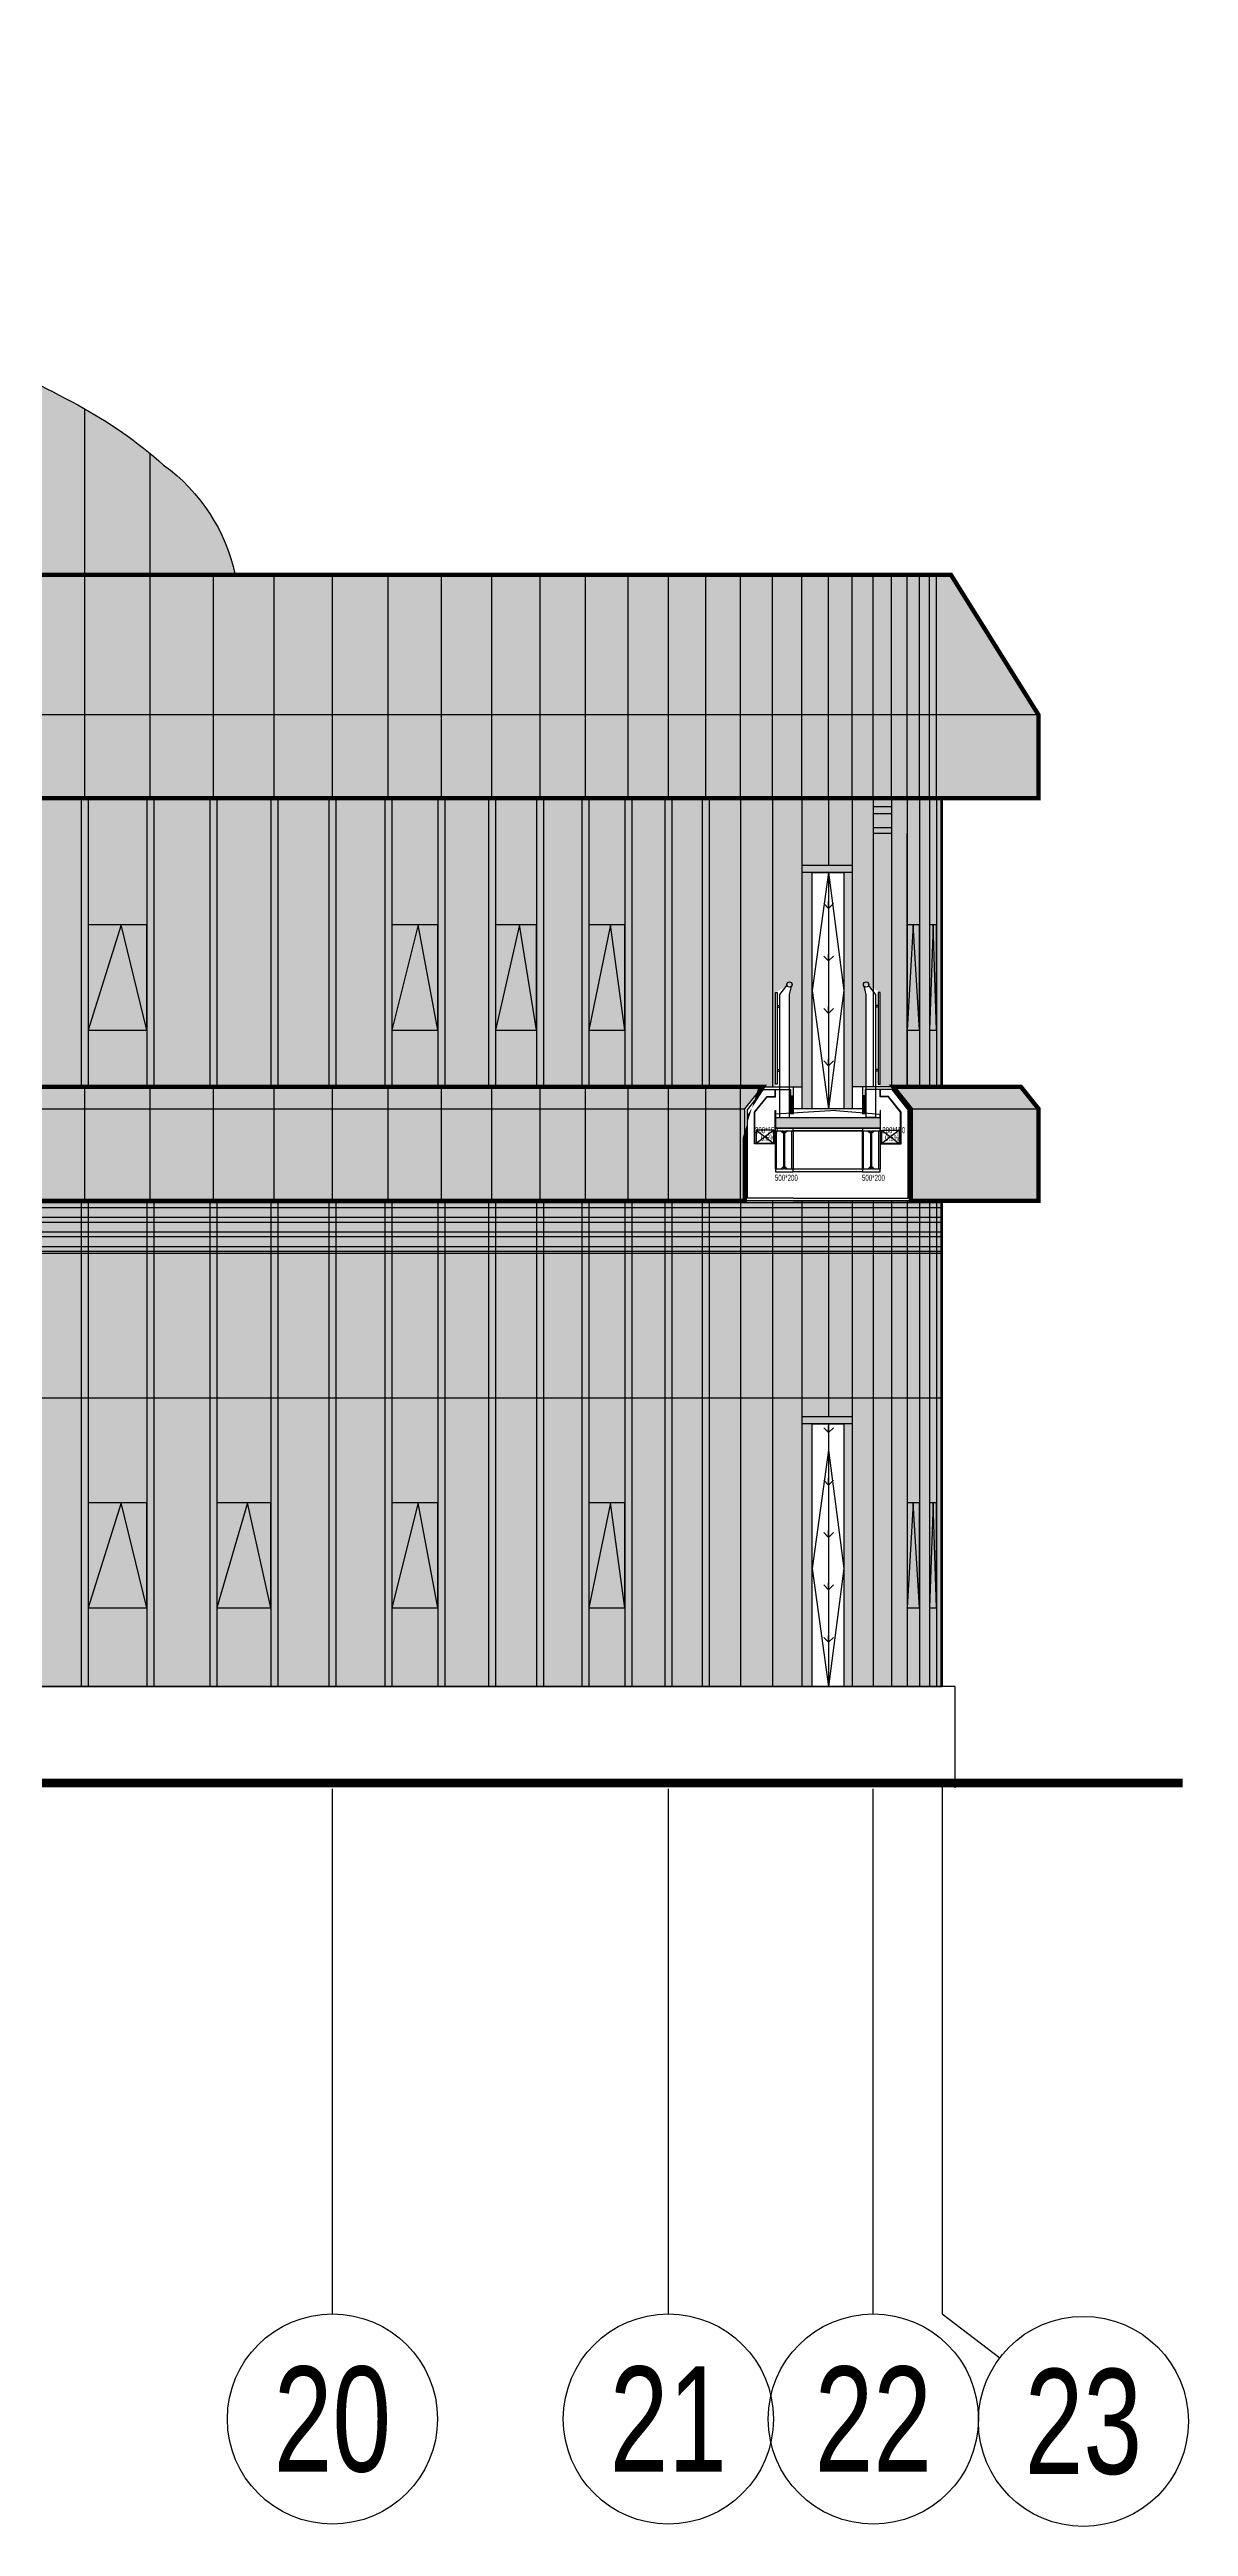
# Model space of a CAD drawing. Extents: x 2698488 to 3036784, y -7225 to 132783.
# Drawn here: x 2836317 to 2849326, y 103948 to 132242 of the extents above; entities that cross this region are included whole.
import ezdxf
from ezdxf.enums import TextEntityAlignment as Align

# ---------------------------------------------------------------- set-up
doc = ezdxf.new("R2010")
doc.units = 0
doc.linetypes.add('DASH', pattern=[0.35, 0.25, -0.1])
doc.layers.get('0').update_dxf_attribs({"color": 8})
for name, color, linetype in [('#填充层', 8, 'Continuous'), ('#幕墙分格线-立面', 8, 'Continuous'), ('#标注', 8, 'Continuous'), ('#结构边线+内凹外凸边线', 8, 'Continuous'), ('#非幕墙范围构件', 8, 'DASH'), ('A-AL', 8, 'Continuous'), ('A-BEAM-SECT-S', 8, 'Continuous'), ('A-DETL-2', 8, 'Continuous'), ('A-DETL-ALUM', 8, 'Continuous'), ('A-GLAZ', 8, 'Continuous'), ('A-STRS-HRAL', 8, 'Continuous'), ('A-WALL-CONC', 8, 'Continuous'), ('PUB_DIM', 8, 'Continuous'), ('PUB_HATCH', 8, 'Continuous'), ('PUB_TITLE', 8, 'Continuous'), ('建-墙', 8, 'Continuous'), ('建-门窗开启方式', 8, 'Continuous')]:
    doc.layers.add(name, color=color, linetype=linetype)
doc.layers.add('定位边线-不打印', color=8, linetype='Continuous', plot=False)
doc.styles.add('JHZX', font='jrs.shx', dxfattribs={"width": 0.6, "bigfont": 'jhz.shx'})
doc.styles.add('XD2008', font='@1romans.shx', dxfattribs={"width": 0.7, "bigfont": '!hztxt.shx'})
pattern_1 = [(45, (180, 90), (0, 2291.025971044414), [900, -540, 900, -540, 360, -784.9223549999999]), (45, (135, 135), (0, 2291.025971044414), [720, -900, 540, -540, 630, -694.922355]), (45, (135, 270), (0, 2291.025971044414), [540, -1080, 360, -540, 810, -694.922355]), (45, (270, 135), (0, 2291.025971044414), [540, -1080, 450, -1954.92225]), (45, (405, 270), (0, 2291.025971044414), [270, -1350, 180, -2224.92225]), (45, (180, 495), (0, 2291.025971044414), [180, -1350, 180, -720, 450, -1144.922355]), (45, (990, 360), (0, 2291.025971044414), [900, -1350, 1080, -712.922355]), (45, (990, 225), (0, 2291.025971044414), [1260, -900, 1350, -532.922355]), (45, (1215, 405), (0, -2545.584412271571), [900, -1260, 720, -1144.922355]), (45, (1080, 675), (0, 2291.025971044414), [450, -1800, 540, -1234.922355]), (45, (1350, 540), (0, 2291.025971044414), [360, -1800, 360, -1504.92225])]
pattern_2 = [(90, (0, 0), (-299.3386424999999, 299.3386425), [79.374198, -519.303045]), (45, (0, 0), (-299.3388465244531, 299.3388465244531), [79.374198, -343.954845]), (135, (0, 0), (-299.3388465244531, -299.3388465244531), [79.374198, -343.954845])]
pattern_3 = [(0, (0, 0), (119.0625, 238.125), [0, -238.125])]

# ---------------------------------------------------------------- blocks, each defined once
blk = doc.blocks.new('e45_C')
at = {"layer": 'PUB_HATCH'}
blk.add_hatch(color=256, dxfattribs=at).paths.add_polyline_path([(-1544.118441416847, 830.0000000002328), (-349.9999998804067, 830), (-349.9999998803833, 950), (-1544.118441416824, 950.0000000002328)])
at = {"layer": 'A-AL'}
for points in [[(-1344.118441416824, 2.328306436538696e-10), (-1894.118441416824, 2.328306436538696e-10), (-1894.118441416824, 1050), (-1694.118441416824, 1300.000000000233), (-1344.118441416824, 1300.000000000233), (-1344.118441416824, 1200.000000000233)], [(-1344.118441416824, 30.00000000023283), (-1864.118441416824, 30.00000000023283), (-1864.118441416824, 1037.832494848175), (-1681.43154321122, 1270.000000000233), (-1374.118441416824, 1270.000000000233), (-1374.118441416824, 1200.000000000233)], [(-1374.118441416824, 1200.000000000233), (-1344.118441416824, 1200.000000000233)], [(-550, 0), (0, 0), (0, 1049.999999999767), (-200, 1300), (-550, 1300), (-550, 1200)], [(-550, 30), (-30, 30), (-30, 1037.832494847942), (-212.6868982056039, 1270), (-520, 1270), (-520, 1200)], [(-520, 1200), (-550, 1200)], [(-1344.118441416824, 30.00000000023283), (-550, 30)], [(-1344.118441416824, 2.328306436538696e-10), (-550, 0)]]:
    blk.add_lwpolyline(points, dxfattribs=at)
at = {"layer": 'A-BEAM-SECT-S'}
for p, q in [((-1544.118441416824, 360.0000000025611), (-1544.118441416824, 800.0000000025611)), ((-1344.118441416824, 800.0000000025611), (-1344.118441416824, 360.0000000025611)), ((-549.9999998803833, 360.000000004191), (-549.9999998803833, 800.000000004191)), ((-349.9999998803833, 800.000000004191), (-349.9999998803833, 360.000000004191))]:
    blk.add_line(p, q, dxfattribs=at)
for points in [[(-1436.118441416824, 800.0000000025611), (-1344.118441416824, 800.0000000025611), (-1344.118441416824, 830.0000000025611), (-1544.118441416824, 830.0000000025611), (-1544.118441416824, 800.0000000025611), (-1452.118441416824, 800.0000000025611), (-1452.118441416824, 360.0000000025611), (-1544.118441416824, 360.0000000025611), (-1544.118441416824, 330.0000000025611), (-1344.118441416824, 330.0000000025611), (-1344.118441416824, 360.0000000025611), (-1436.118441416824, 360.0000000025611)], [(-441.9999998803833, 800.000000004191), (-349.9999998803833, 800.000000004191), (-349.9999998803833, 830.000000004191), (-549.9999998803833, 830.000000004191), (-549.9999998803833, 800.000000004191), (-457.9999998803833, 800.000000004191), (-457.9999998803833, 360.000000004191), (-549.9999998803833, 360.000000004191), (-549.9999998803833, 330.000000004191), (-349.9999998803833, 330.000000004191), (-349.9999998803833, 360.000000004191), (-441.9999998803833, 360.000000004191)]]:
    blk.add_lwpolyline(points, close=True, dxfattribs=at)
for points in [[(-1532.115165385359, 360.0019007406663), (-1532.115165393276, 800.0019007413648)], [(-1482.118441416795, 800.0000000025611), (-1452.118441416853, 770.0000000025611)], [(-1406.118441416853, 800.0000000025611), (-1436.118441416795, 770.0000000025611)], [(-1356.115165377909, 360.001900739735), (-1356.115165369993, 800.0019007404335)], [(-1344.118441416824, 829.999999997206), (-549.9999998786952, 830.0000000023283)], [(-549.9999998782878, 830.0000000016298), (-1344.118441416824, 830.0000000072177)], [(-1344.118441416824, 799.999999997206), (-549.9999998786952, 800.0000000023283)], [(-549.9999998782878, 800.0000000016298), (-1344.118441416824, 800.0000000072177)], [(-537.9967238489189, 360.0019007422961), (-537.9967238568352, 800.0019007429946)], [(-487.9999998803542, 800.000000004191), (-457.9999998804124, 770.000000004191)], [(-411.9999998804124, 800.000000004191), (-441.9999998803542, 770.000000004191)], [(-361.9967238414683, 360.0019007413648), (-361.9967238335521, 800.0019007420633)], [(-1482.118441416795, 360.0000000025611), (-1452.118441416853, 390.0000000025611)], [(-1406.118441416853, 360.0000000025611), (-1436.118441416795, 390.0000000025611)], [(-549.9999998782296, 360.0000000016298), (-1344.118441416824, 360.0000000072177)], [(-549.9999998782878, 330.0000000016298), (-1344.118441416824, 330.0000000072177)], [(-487.9999998803542, 360.000000004191), (-457.9999998804124, 390.000000004191)], [(-411.9999998804124, 360.000000004191), (-441.9999998803542, 390.000000004191)]]:
    blk.add_lwpolyline(points, dxfattribs=at)
at = {"layer": 'A-DETL-2'}
for p, q in [((-854.315814706817, 1030), (-1544.118441416824, 987.5000000004657)), ((-1544.118441416824, 950.0000000002328), (-1544.118441416824, 987.5000000004657)), ((-854.3158147046634, 1030), (-350, 987.5000000002328)), ((-350, 950), (-350, 987.5000000002328))]:
    blk.add_line(p, q, dxfattribs=at)
at = {"layer": 'A-DETL-ALUM'}
for points in [[(-1784.118441416824, 650.0000000002328), (-1784.118441416824, 1011.41408347059), (-1641.249708193296, 1190.000000000233), (-1549.118441416824, 1190.000000000233), (-1549.118441416824, 1270.000000000233)], [(-1779.118441416824, 655.0000000002328), (-1779.118441416824, 1009.660178173799), (-1638.846583955863, 1185.000000000233), (-1544.118441416824, 1185.000000000233), (-1544.118441416824, 1270.000000000233)], [(-1374.33002197661, 1200.000000000233), (-1374.33002197661, 989.1978841947857)], [(-1359.33002197661, 1200.000000000233), (-1359.33002197661, 989.3478841949254)], [(-1344.118441423692, 1200.000000000233), (-1344.118441423692, 989.5000000004657)], [(-549.9999999931315, 1200), (-549.9999999931315, 989.5000000002328)], [(-534.788419440214, 1200), (-534.788419440214, 989.3478841946926)], [(-519.788419440214, 1200), (-519.788419440214, 989.1978841945529)], [(-115, 655), (-115, 1009.660178173566), (-255.2718574609607, 1185), (-350, 1185), (-350, 1270)], [(-110, 650), (-110, 1011.414083470358), (-252.8687332235277, 1190), (-345, 1190), (-345, 1270)], [(-1549.118441416824, 655.0000000002328), (-1549.118441416824, 1029.702257828554), (-1544.118441416824, 1029.702257828554), (-1544.118441416824, 650.0000000002328)], [(-345, 655), (-345, 1029.702257828321), (-350, 1029.702257828321), (-350, 650)], [(-1544.118441416824, 650.0000000002328), (-1784.118441416824, 650.0000000002328)], [(-1549.118441416824, 655.0000000002328), (-1779.118441416824, 655.0000000002328)], [(-350, 650), (-110, 650)], [(-345, 655), (-115, 655)]]:
    blk.add_lwpolyline(points, dxfattribs=at)
at = {"layer": 'A-DETL-ALUM', "ltscale": 0.1}
for points in [[(-1764.118441416824, 655.0000000002328), (-1564.118441416824, 655.0000000002328), (-1564.118441416824, 805.0000000002328), (-1764.118441416824, 805.0000000002328)], [(-130, 655), (-330, 655), (-330, 805), (-130, 805)]]:
    blk.add_lwpolyline(points, close=True, dxfattribs=at)
for points in [[(-1564.118441416824, 805.0000000002328), (-1764.118441416824, 655.0000000002328)], [(-1764.118441416824, 805.0000000002328), (-1564.118441416824, 655.0000000002328)], [(-330, 805), (-130, 655)], [(-130, 805), (-330, 655)]]:
    blk.add_lwpolyline(points, dxfattribs=at)
at = {"layer": 'A-STRS-HRAL'}
for p, q in [((-1494.118441412691, 2355.248466237681), (-1412.829696553294, 2461.307534404797)), ((-1384.118441412691, 2355.248466237681), (-1363.132719660643, 2448.559941025218)), ((-510.0000000042492, 2355.248466237448), (-530.9857217562967, 2448.559941024985)), ((-400.0000000042492, 2355.248466237448), (-481.2887448636466, 2461.307534404565))]:
    blk.add_line(p, q, dxfattribs=at)
for points in [[(-1544.118441412691, 1330.000000000233), (-1544.118441412691, 2380.000000000233), (-1524.118441412691, 2380.000000000233), (-1524.118441412691, 1330.000000000233)], [(-350.0000000042492, 1330), (-350.0000000042492, 2380), (-370.0000000042492, 2380), (-370.0000000042492, 1330)]]:
    blk.add_lwpolyline(points, close=True, dxfattribs=at)
for points in [[(-1494.118441412691, 950.0000000002328), (-1494.118441412691, 2355.248466237681)], [(-1384.118441412691, 950.0000000002328), (-1384.118441412691, 2355.248466237681)], [(-510.0000000042492, 950), (-510.0000000042492, 2355.248466237448)], [(-400.0000000042492, 950), (-400.0000000042492, 2355.248466237448)], [(-1524.118441412691, 2230.000000000233), (-1494.118441412691, 2230.000000000233)], [(-1524.118441412691, 2210.000000000233), (-1494.118441412691, 2210.000000000233)], [(-370.0000000042492, 2230), (-400.0000000042492, 2230)], [(-370.0000000042492, 2210), (-400.0000000042492, 2210)], [(-1524.118441412691, 1500.000000000233), (-1494.118441412691, 1500.000000000233)], [(-1524.118441412691, 1480.000000000233), (-1494.118441412691, 1480.000000000233)], [(-370.0000000042492, 1500), (-400.0000000042492, 1500)], [(-370.0000000042492, 1480), (-400.0000000042492, 1480)], [(-1494.118441412691, 950.0000000002328), (-1384.118441412691, 950.0000000002328)], [(-400.0000000042492, 950), (-510.0000000042492, 950)]]:
    blk.add_lwpolyline(points, dxfattribs=at)
for centre in [(-1384.118441412691, 2470.000000000233), (-510.0000000042492, 2470)]:
    blk.add_circle(centre, 30, dxfattribs=at)
at = {"layer": 'A-WALL-CONC'}
for p, q in [((-1544.118441416824, 950.0000000002328), (-349.9999998803833, 950)), ((-1544.118441416824, 950.0000000002328), (-1544.118441416847, 830.0000000002328)), ((-349.9999998803833, 950), (-349.9999998804067, 830)), ((-1544.118441416847, 830.0000000002328), (-349.9999998804067, 830))]:
    blk.add_line(p, q, dxfattribs=at)
at = {"layer": 'PUB_DIM', "style": 'XD2008', "width": 0.6}
for p in [(-1711.709912798309, 684.7508655644488), (-292.2546824646683, 684.7508655642159)]:
    blk.add_text('0.5%', height=70, dxfattribs=at).set_placement(p)
at = {"layer": '定位边线-不打印', "style": 'XD2008', "width": 0.6}
for s, p in [('200*150', (-1778.592013052606, 770.8239702142309)), ('200*150', (-325.5264283642173, 770.8239702139981)), ('500*200', (-1551.096029553039, 226.7490052084904)), ('500*200', (-556.977588016598, 226.7490052101202))]:
    blk.add_text(s, height=70, dxfattribs=at).set_placement(p)
blk = doc.blocks.new('*U62')
blk.add_line((-8.960830237663566e-17, -20), (0, 0))
blk.add_circle((0, -24), 4)
at = {"style": 'JHZX', "width": 0.75}
blk.add_attdef('AXES', text='', height=4, dxfattribs=at).set_placement((0, -24), align=Align.MIDDLE_CENTER)
blk = doc.blocks.new('*U27')
blk.add_line((-8.960830237663566e-17, -20), (0, -20))
blk.add_circle((0, -24), 4)
at = {"style": 'JHZX', "width": 0.75}
blk.add_attdef('AXES', text='', height=4, dxfattribs=at).set_placement((0, -24), align=Align.MIDDLE_CENTER)

msp = doc.modelspace()

# ---------------------------------------------------------------- hatches: boundary and pattern name
at = {"layer": '#填充层', "ltscale": 5}
h = msp.add_hatch(dxfattribs=at)
h.set_pattern_fill('DOTS', color=256, scale=150)
h.set_pattern_definition(pattern_3)
edge = h.paths.add_edge_path()
edge.add_arc((2728706.166995878, 124908.6292194574), 2315.386990880944, 114.6026055636843, 144.8348955766226)
edge.add_line((2726813.347812257, 126242.1405451149), (2838436.921275515, 126242.1405451148))
edge.add_arc((2836400.188174066, 125807.7379302051), 2082.543482950674, 12.03987242918483, 54.12861646603589)
edge.add_arc((2834174.613423652, 123621.3472515612), 5184.741345403891, 48.34689175225269, 61.60967174368922)
edge.add_arc((2829304.064012409, 114609.8190240514), 15428.27064748354, 61.60967174618982, 71.08641624235273)
edge.add_arc((2822918.953710041, 95612.89084640477), 35469.40150286358, 71.2759431303844, 81.67155334139642)
edge.add_arc((2817790.136057168, 58698.97374444245), 72737.42971597468, 81.88593491121507, 87.5683018610418)
edge.add_arc((2765367.004884182, -812046.1918736341), 945048.7264770893, 86.6326835114985, 86.85322044300091)
edge.add_arc((2779543.068732917, -553694.4569843379), 686308.3572237823, 86.85094249733424, 87.1544597512039)
edge.add_arc((2793867.529158937, -247582.1543092232), 379863.4163603635, 87.0202595955562, 88.0877516414581)
edge.add_line((2806543.128550094, 132069.718159545), (2759313.285651672, 132069.718159545))
edge.add_arc((2772062.525680264, -226271.9780614212), 358568.423556545, 92.0376352182692, 93.26896737956277)
edge.add_arc((2785793.326427242, -491029.8133943666), 623679.9796915982, 93.14137230613828, 93.78022762863337)
edge.add_arc((2746806.852904523, 86388.26809976957), 44955.55053710858, 92.71885568241824, 102.3781030327379)
edge.add_arc((2746859.75424264, 87176.8255437011), 44197.21480455006, 102.6642231526584, 111.0136584219621)
edge.add_arc((2746132.654917051, 89354.42618514138), 41903.82909592955, 111.1532934159094, 114.1002513416026)
edge.add_arc((2754257.488890369, 71356.96826262132), 61650.17837871982, 114.1631038841871, 115.473419672446)
h = msp.add_hatch(dxfattribs=at)
h.set_pattern_fill('DOTS', color=256, scale=150)
h.set_pattern_definition(pattern_3)
h.paths.add_polyline_path([(2718613.347812251, 126242.1405451148), (2717613.347812246, 124642.1405451147), (2717613.347812247, 123692.1405451151), (2847613.347812256, 123692.1405451151), (2847613.347812257, 124642.1405451142), (2846613.347812263, 126242.1405451149)])
h = msp.add_hatch(dxfattribs=at)
h.set_pattern_fill('玻璃2', color=256, scale=150)
h.set_pattern_definition(pattern_1)
h.paths.add_polyline_path([(2803758.185339266, 123292.1405451153), (2803758.185339266, 123692.1405451106), (2739403.030372524, 123692.1405451109), (2739403.030372524, 121592.1405451146), (2742053.495503815, 121592.1405451144), (2742053.495503814, 120392.1405451144), (2774824.443833848, 120392.1405451146), (2774824.443833848, 121472.1405451121), (2774984.443833848, 121562.1405451121), (2775024.443833844, 120392.1405451144), (2775458.823257329, 120392.1405451144), (2775458.823257329, 120142.1405451144), (2775949.587273375, 120142.1405451148), (2775950.466674929, 122922.1405451143), (2777823.220404121, 122922.1405451145), (2777822.341002567, 120142.1405451165), (2778314.863821721, 120142.1405451167), (2778314.863821721, 120392.1405451121), (2779069.372251668, 120392.1405451144), (2779109.372251664, 121562.1405451121), (2779244.372251668, 120392.1405451121), (2816063.348850565, 120392.1405451134), (2816063.348850565, 121472.1405451121), (2816223.348850565, 121562.1405451121), (2816263.34885056, 120392.1405451144), (2816610.202969661, 120392.1405451104), (2816610.202969661, 120142.1405451144), (2817187.335501779, 120142.1405451144), (2817187.335501779, 122842.1405451144), (2818439.194992995, 122842.1405451144), (2818439.194992994, 120142.1405451144), (2818942.756444405, 120142.1405451144), (2818942.756444398, 120392.1405451144), (2818982.756444394, 121562.1405451121), (2819142.756444394, 121472.1405451121), (2819142.756444394, 120392.1405451153), (2844609.561350175, 120392.1405451144), (2844609.561350175, 121472.1405451118), (2844769.561350175, 121562.1405451118), (2844769.561350175, 120392.1405451093), (2844911.246868749, 120392.1405451104), (2844911.246868749, 120142.1405451144), (2845027.869010542, 120142.1405451144), (2845027.869010541, 122842.1405451144), (2845388.929542948, 122842.1405451144), (2845388.929542948, 120142.1405451144), (2845486.453991782, 120142.1405451144), (2845486.453991782, 120392.1405451109), (2845643.679791584, 120392.1405451116), (2845643.679791584, 121562.1405451116), (2845803.679791584, 121472.1405451116), (2845803.679791584, 120392.1405451141), (2846513.353280331, 120392.1405451139), (2846513.353280331, 123692.1405451104), (2805026.204539128, 123692.1405451106), (2805026.204539129, 123292.1405451153)])
h = msp.add_hatch(dxfattribs=at)
h.set_pattern_fill('GRASS', color=256, scale=150)
h.set_pattern_definition(pattern_2)
h.paths.add_polyline_path([(2845027.869010541, 122842.1405451144), (2845388.929542948, 122842.1405451144), (2845388.929542948, 120142.1405451144), (2845027.869010541, 120142.1405451144)])
at = {"layer": '#填充层', "ltscale": 300}
h = msp.add_hatch(dxfattribs=at)
h.set_pattern_fill('DOTS', color=256, scale=150)
h.set_pattern_definition([(0, (2738308.306185117, 119092.1405451116), (119.0625, 238.125), [0, -238.125])])
h.paths.add_polyline_path([(2779619.372251668, 120392.1405451134), (2779619.372251668, 119092.1405451116), (2815713.34885056, 119092.1405451116), (2815713.34885056, 120392.1405451124)])
h.paths.add_polyline_path([(2774474.443833844, 119092.1405451116), (2774474.443833844, 120392.1405451135), (2738308.306185117, 120392.1405451144), (2738308.306185117, 119092.1405451116)])
h.paths.add_polyline_path([(2845953.679791588, 120392.1405451116), (2846153.679791588, 120142.1405451113), (2846153.679791588, 119092.1405451116), (2847613.347812255, 119092.1405451116), (2847613.347812255, 120142.140545116), (2847413.347812257, 120392.1405451116)])
h.paths.add_polyline_path([(2844259.561350173, 120142.1405451138), (2844459.561350171, 120392.1405451117), (2819492.756444398, 120392.1405451123), (2819492.756444398, 119092.1405451116), (2844259.561350171, 119092.1405451116)])
at = {"layer": '#填充层', "ltscale": 5}
h = msp.add_hatch(dxfattribs=at)
h.set_pattern_fill('玻璃2', color=256, scale=150)
h.set_pattern_definition(pattern_1)
h.paths.add_polyline_path([(2845027.869010542, 113542.1405451138), (2845027.869010541, 116542.1405451144), (2845388.929542948, 116542.1405451144), (2845388.929542948, 113542.140545114), (2846513.353280331, 113542.1405451144), (2846513.353280331, 118492.1405454299), (2782613.347812257, 118492.1405454869), (2782613.347812257, 118479.6405455584), (2772617.19096426, 118504.6405454154), (2772617.19096426, 118492.1405454869), (2739715.149213533, 118492.1405454869), (2739715.149213533, 119092.1405451141), (2739403.030372524, 119092.1405452871), (2739403.030372524, 113542.1405451144), (2739715.149213533, 113542.1405451144), (2739715.149213533, 116542.1405452753), (2740088.93811514, 116542.1405452753), (2740088.938115139, 113542.1405451143), (2741253.613030315, 113542.1405451141), (2741253.613030315, 116542.1405452753), (2742032.885141084, 116542.1405452753), (2742032.885141084, 113542.140545114), (2743408.708036903, 113542.1405451138), (2743408.708036903, 116542.1405452841), (2744489.050034465, 116542.1405452841), (2744489.050034465, 113542.1405451137), (2751674.812048954, 113542.1405451127), (2751674.812048954, 116542.1405453011), (2752995.705761909, 116542.1405453011), (2752995.705761909, 113542.1405451125), (2753986.136384526, 113542.1405451123), (2753986.136384526, 116542.1405452918), (2755962.399815214, 116542.1405452918), (2755962.399815214, 113542.1405451121), (2775989.587273375, 113542.1405451092), (2775989.587273375, 116542.1405451167), (2777782.341002567, 116542.1405451167), (2777782.341002567, 113542.140545109), (2809039.741747818, 113542.1405451046), (2809039.741747818, 116542.1405451167), (2810338.529212217, 116542.1405451167), (2810338.529212217, 113542.1405451044), (2817815.67039512, 113542.1405451033), (2817815.67039512, 116542.1405451144), (2819003.412393794, 116542.1405451144), (2819003.412393794, 113542.1405451038)])
h = msp.add_hatch(dxfattribs=at)
h.set_pattern_fill('GRASS', color=256, scale=150)
h.set_pattern_definition(pattern_2)
h.paths.add_polyline_path([(2845027.869010541, 116542.1405451144), (2845388.929542948, 116542.1405451144), (2845388.929542948, 113542.1405451139), (2845027.869010541, 113542.1405451139)])
at = {"layer": 'PUB_TITLE'}
h = msp.add_hatch(dxfattribs=at)
h.set_pattern_fill('ANSI32', color=256, scale=50, angle=135)
h.set_pattern_definition([(180, (2674767.810851869, -927569.5456884147), (-1.4210854715202e-14, -238.125), []), (180, (2674688.435817583, -927490.1706541295), (-1.4210854715202e-14, -238.125), [])])
h.paths.add_polyline_path([(2845726.632776873, 123692.1405450173), (2845936.480602227, 123692.1405450173), (2845933.605512375, 123292.1405451151), (2845723.757687022, 123292.1405451151)])
h = msp.add_hatch(color=256, dxfattribs=at)
h.dxf.hatch_style = 1
h.paths.add_polyline_path([(2745013.875658841, 118492.140545384), (2745013.875658841, 119092.140544997), (2739715.149213535, 119092.140544997), (2739715.149213532, 118492.140545384)])
h.paths.add_polyline_path([(2753563.360346973, 118492.140545384), (2753563.360346973, 119092.140544997), (2746263.294166866, 119092.140544997), (2746263.294166866, 118492.140545384)])
h.paths.add_polyline_path([(2771163.567702697, 118492.140545384), (2771163.567702697, 119092.140544997), (2756226.964812969, 119092.140544997), (2756226.964812969, 118492.140545384)])
h.paths.add_polyline_path([(2779706.490620932, 118492.140545384), (2779706.490620932, 119092.140544997), (2772657.19096426, 119092.140544997), (2772657.19096426, 118492.140545384)])
h.paths.add_polyline_path([(2805106.204539128, 119092.140544997), (2805106.204539128, 118492.140545384), (2846513.353280329, 118492.140545384), (2846513.353280332, 119092.140544997)])
h.paths.add_polyline_path([(2803678.185339266, 118492.140545384), (2803678.185339265, 119092.140544997), (2796872.440960056, 119092.140544997), (2796872.440960056, 118492.140545384)])
h = msp.add_hatch(dxfattribs=at)
h.set_pattern_fill('ANSI32', color=256, scale=35, angle=135)
h.set_pattern_definition([(180, (0, 0), (0, -166.6875), []), (180, (-55.56252399971709, 55.56252399965888), (0, -166.6875), [])])
h.paths.add_polyline_path([(2739715.149213535, 119092.140544997), (2846513.353280332, 119092.140544997), (2846513.353280329, 118492.140545384), (2739715.149213532, 118492.140545384)])

# ---------------------------------------------------------------- linework, layer by layer
at = {"layer": '#幕墙分格线-立面'}
msp.add_line((2845726.632776873, 123292.1405451151), (2845935.043057302, 123292.1405451151), dxfattribs=at)
msp.add_lwpolyline([(2782613.347812256, 132242.1405450508), (2799467.948525231, 132239.9756304223, -0.009315894951545025), (2813613.908703668, 131767.6784096562, -0.001324344628882694), (2817244.563937151, 131577.5754630489, -0.0009622741911298621), (2820876.268740224, 131370.9041354051, -0.02479908503930563), (2828056.606806175, 130708.2318995294, -0.04539054074485227), (2834305.010017009, 129205.0947744811, -0.04137368177760055), (2836639.832018307, 128182.5137799077, -0.05793448168851295), (2837620.491404044, 127495.2945619321, -0.185739593729358), (2838436.921275515, 126242.1405451148, -2.083584121908298)], format="xyb", dxfattribs=at)
at = {"layer": '#幕墙分格线-立面', "ltscale": 300}
for points in [[(2836719.029611018, 123692.1405451111), (2836719.029611018, 128138.8121473024)], [(2837468.231191489, 123692.1405451111), (2837468.231191489, 127625.548147942)], [(2838189.811688979, 123692.1405451111), (2838189.811688979, 126242.1405451105)], [(2838883.407765976, 123692.1405451111), (2838883.407765976, 126242.1405451105)], [(2839548.670175967, 123692.1405451111), (2839548.670175967, 126242.1405451105)], [(2840185.263939295, 123692.1405451111), (2840185.263939295, 126242.1405451105)], [(2840792.868511829, 123692.1405451111), (2840792.868511829, 126242.1405451105)], [(2841371.177946377, 123692.1405451111), (2841371.177946377, 126242.1405451105)], [(2841919.901046697, 123692.1405451111), (2841919.901046697, 126242.1405451105)], [(2842438.76151421, 123692.1405451111), (2842438.76151421, 126242.1405451105)], [(2842927.496578805, 123692.1405451111), (2842927.496578805, 126242.1405451105)], [(2843385.864671591, 123692.1405451111), (2843385.864671591, 126242.1405451105)], [(2843813.630466498, 123692.1405451111), (2843813.630466498, 126242.1405451105)], [(2844210.580078796, 123692.1405451111), (2844210.580078796, 126242.1405451104)], [(2844576.5136324, 123692.1405451151), (2844576.5136324, 126242.1405451144)], [(2844911.246868749, 123692.1405451151), (2844911.246868749, 126242.1405451144)], [(2845214.611239575, 123692.1405451111), (2845214.611239575, 126242.1405451104)], [(2845486.453991782, 123692.1405451111), (2845486.453991782, 126242.1405451104)], [(2845726.63824436, 123692.1405451111), (2845726.63824436, 126242.1405451104)], [(2845935.043057302, 123692.1405451111), (2845935.043057302, 126242.1405451104)], [(2846111.563492509, 123692.1405451111), (2846111.563492509, 126242.1405451104)], [(2846256.110666626, 123692.1405451151), (2846256.110666626, 126242.1405451144)], [(2846368.611795799, 123692.1405451111), (2846368.611795799, 126242.1405451104)], [(2846449.01023232, 123692.1405451111), (2846449.01023232, 126242.1405451104)], [(2836719.029611018, 119092.1405451072), (2836719.029611018, 120392.14054511)], [(2837468.231191489, 119092.1405451072), (2837468.231191489, 120392.14054511)], [(2838189.811688979, 119092.1405451072), (2838189.811688979, 120392.14054511)], [(2838883.407765976, 119092.1405451072), (2838883.407765976, 120392.14054511)], [(2839548.670175967, 119092.1405451072), (2839548.670175967, 120392.14054511)], [(2840185.263939295, 119092.1405451072), (2840185.263939295, 120392.14054511)], [(2840792.868511829, 119092.1405451072), (2840792.868511829, 120392.14054511)], [(2841371.177946377, 119092.1405451072), (2841371.177946377, 120392.14054511)], [(2841919.901046697, 119092.1405451072), (2841919.901046697, 120392.14054511)], [(2842438.76151421, 119092.1405451072), (2842438.76151421, 120392.14054511)], [(2842927.496578805, 119092.1405451072), (2842927.496578805, 120392.14054511)], [(2843385.864671591, 119092.1405451072), (2843385.864671591, 120392.14054511)], [(2843813.630466498, 119092.1405451072), (2843813.630466498, 120392.14054511)], [(2844210.580078796, 119092.1405451072), (2844210.580078796, 120392.14054511)]]:
    msp.add_lwpolyline(points, dxfattribs=at)
at = {"layer": '#幕墙分格线-立面'}
for points in [[(2847613.347812257, 123692.1405451151), (2847613.347812257, 124642.1405451144), (2846613.347812263, 126242.1405451148), (2718613.347812251, 126242.1405451148), (2717613.347812247, 124642.1405451151), (2717613.347812247, 123692.1405451151)], [(2845027.869010541, 120142.1405451144), (2845027.869010541, 122842.1405451144), (2845388.929542948, 122842.1405451144), (2845388.929542948, 120142.1405451144)], [(2837428.231191489, 122242.1405451167), (2836759.029611018, 122242.1405451167), (2836759.029611018, 121042.1405451167), (2837428.231191489, 121042.1405451167)], [(2840752.868511829, 122242.1405451167), (2840225.263939295, 122242.1405451167), (2840225.263939295, 121042.1405451167), (2840752.868511829, 121042.1405451167)], [(2841879.901046697, 122242.1405451167), (2841411.177946377, 122242.1405451167), (2841411.177946377, 121042.1405451167), (2841879.901046697, 121042.1405451167)], [(2842887.496578805, 122242.1405451167), (2842478.76151421, 122242.1405451167), (2842478.76151421, 121042.1405451167), (2842887.496578805, 121042.1405451167)], [(2846256.110666626, 122242.1405451167), (2846111.563492509, 122242.1405451167), (2846111.563492509, 121042.1405451167), (2846256.110666626, 121042.1405451167)], [(2846448.815921906, 122242.1405451167), (2846368.611795799, 122242.1405451167), (2846368.611795799, 121042.1405451167), (2846448.815921906, 121042.1405451167)], [(2846513.353280331, 122242.1405451167), (2846497.265493156, 122242.1405451167), (2846497.265493156, 121042.1405451167), (2846513.353280331, 121042.1405451167)], [(2845027.869010541, 113542.1405451144), (2845027.869010541, 116542.1405451144), (2845388.929542948, 116542.1405451144), (2845388.929542948, 113542.1405451144)], [(2837428.231191489, 115642.1405451167), (2836759.029611018, 115642.1405451167), (2836759.029611018, 114442.1405451167), (2837428.231191489, 114442.1405451167)], [(2838843.407765976, 115642.1405451167), (2838229.811688979, 115642.1405451167), (2838229.811688979, 114442.1405451167), (2838843.407765976, 114442.1405451167)], [(2840752.868511829, 115642.1405451167), (2840225.263939295, 115642.1405451167), (2840225.263939295, 114442.1405451167), (2840752.868511829, 114442.1405451167)], [(2842887.496578805, 115642.1405451167), (2842478.76151421, 115642.1405451167), (2842478.76151421, 114442.1405451167), (2842887.496578805, 114442.1405451167)], [(2846256.110666626, 115642.1405451167), (2846111.563492509, 115642.1405451167), (2846111.563492509, 114442.1405451167), (2846256.110666626, 114442.1405451167)], [(2846448.815921906, 115642.1405451167), (2846368.611795799, 115642.1405451167), (2846368.611795799, 114442.1405451167), (2846448.815921906, 114442.1405451167)], [(2846513.353280331, 115642.1405451167), (2846497.265493156, 115642.1405451167), (2846497.265493156, 114442.1405451167), (2846513.353280331, 114442.1405451167)]]:
    msp.add_lwpolyline(points, close=True, dxfattribs=at)
for points in [[(2847613.347812257, 124642.1405451144), (2717613.347812247, 124642.1405451151)], [(2846513.353280331, 120392.1405451093), (2846513.353280331, 123692.1405451151), (2739403.030372524, 123692.1405451155), (2739403.030372524, 121592.1405451144)], [(2836679.029611018, 123692.1405451151), (2836679.029611018, 120392.1405451144)], [(2836759.029611018, 123692.1405451151), (2836759.029611018, 120392.1405451144)], [(2837428.231191489, 123692.1405451151), (2837428.231191489, 120392.1405451144)], [(2837508.231191489, 123692.1405451151), (2837508.231191489, 120392.1405451144)], [(2838149.811688979, 123692.1405451151), (2838149.811688979, 120392.1405451144)], [(2838229.811688979, 123692.1405451151), (2838229.811688979, 120392.1405451144)], [(2838843.407765976, 123692.1405451151), (2838843.407765976, 120392.1405451144)], [(2838923.407765976, 123692.1405451151), (2838923.407765976, 120392.1405451144)], [(2839508.670175967, 123692.1405451151), (2839508.670175967, 120392.1405451144)], [(2839588.670175967, 123692.1405451151), (2839588.670175967, 120392.1405451144)], [(2840145.263939295, 123692.1405451151), (2840145.263939295, 120392.1405451144)], [(2840225.263939295, 123692.1405451151), (2840225.263939295, 120392.1405451144)], [(2840752.868511829, 123692.1405451151), (2840752.868511829, 120392.1405451144)], [(2840832.868511829, 123692.1405451151), (2840832.868511829, 120392.1405451144)], [(2841331.177946377, 123692.1405451151), (2841331.177946377, 120392.1405451144)], [(2841411.177946377, 123692.1405451151), (2841411.177946377, 120392.1405451144)], [(2841879.901046697, 123692.1405451151), (2841879.901046697, 120392.1405451144)], [(2841959.901046697, 123692.1405451151), (2841959.901046697, 120392.1405451144)], [(2842398.76151421, 123692.1405451151), (2842398.76151421, 120392.1405451144)], [(2842478.76151421, 123692.1405451151), (2842478.76151421, 120392.1405451144)], [(2842887.496578805, 123692.1405451151), (2842887.496578805, 120392.1405451144)], [(2842967.496578805, 123692.1405451151), (2842967.496578805, 120392.1405451144)], [(2843345.864671591, 123692.1405451151), (2843345.864671591, 120392.1405451144)], [(2843425.864671591, 123692.1405451151), (2843425.864671591, 120392.1405451144)], [(2843773.630466498, 123692.1405451151), (2843773.630466498, 120392.1405451144)], [(2843853.630466498, 123692.1405451151), (2843853.630466498, 120392.1405451144)], [(2844210.580078796, 123692.1405451151), (2844210.580078796, 120392.1405451144)], [(2844576.5136324, 123692.1405451151), (2844576.5136324, 120392.1405451144)], [(2844911.246868749, 123692.1405451151), (2844911.246868749, 120142.1405451144)], [(2845214.611239575, 123692.1405451151), (2845214.611239575, 122922.1405451144)], [(2845486.453991782, 123692.1405451151), (2845486.453991782, 120142.1405451144)], [(2845726.63824436, 123692.1405451151), (2845726.63824436, 120392.1405451144)], [(2845935.043057302, 123692.1405451151), (2845935.043057302, 120392.1405451144)], [(2846111.563492509, 123692.1405451151), (2846111.563492509, 120392.1405451144)], [(2846256.110666626, 123692.1405451151), (2846256.110666626, 120392.1405451144)], [(2846368.611795799, 123692.1405451151), (2846368.611795799, 120392.1405451144)], [(2846449.01023232, 123692.1405451151), (2846449.01023232, 120392.1405451144)], [(2846497.265493156, 123692.1405451151), (2846497.265493156, 120392.1405451144)], [(2846513.353280331, 123692.1405451151), (2846513.353280331, 120392.1405451144)], [(2846113.353280331, 120392.1405451093), (2846113.353280331, 123292.1405451151)], [(2845486.453991782, 122922.1405451144), (2844911.246868749, 122922.1405451144)], [(2845486.453991782, 122842.1405451144), (2844911.246868749, 122842.1405451144)], [(2845214.605771502, 122842.1405451144), (2845214.605771502, 120142.1405451144)], [(2845214.611239575, 122842.1405451144), (2845214.611239575, 120392.1405451144)], [(2845953.679791588, 120392.1405451116), (2847413.347812257, 120392.1405451116), (2847613.347812257, 120142.1405451144), (2847613.347812257, 119092.1405451116), (2738308.306185117, 119092.1405451144)], [(2818942.756444398, 120392.1405451104), (2844809.561350171, 120392.1405451093)], [(2844809.561350171, 120392.1405451118), (2844911.246868749, 120392.1405451118), (2844911.246868749, 120142.1405451144)], [(2845603.679791588, 120392.1405451116), (2845486.453991782, 120392.1405451116), (2845486.453991782, 120142.1405451144)], [(2819453.182133927, 120142.1405451144), (2844259.561350173, 120142.1405451144)], [(2845603.679791595, 120141.4556226313), (2844809.561350164, 120141.4556226313)], [(2846153.679791586, 120142.1405451144), (2847613.347812257, 120142.140545116)], [(2739403.030372523, 119092.1405452874), (2739403.030372525, 113542.1405451143), (2846513.353280331, 113542.1405451144), (2846513.353280331, 119092.1405451144)], [(2836679.029611018, 119092.1405451272), (2836679.029611018, 113542.1405451144)], [(2836759.029611018, 119092.1405451272), (2836759.029611018, 113542.1405451144)], [(2837428.231191489, 119092.140545126), (2837428.231191489, 113542.1405451144)], [(2837508.231191489, 119092.140545126), (2837508.231191489, 113542.1405451144)], [(2838149.811688979, 119092.1405451249), (2838149.811688979, 113542.1405451144)], [(2838229.811688979, 119092.1405451249), (2838229.811688979, 113542.1405451144)], [(2838843.407765976, 119092.1405451237), (2838843.407765976, 113542.1405451144)], [(2838923.407765976, 119092.1405451237), (2838923.407765976, 113542.1405451144)], [(2839508.670175967, 119092.1405451225), (2839508.670175967, 113542.1405451144)], [(2839588.670175967, 119092.1405451225), (2839588.670175967, 113542.1405451144)], [(2840145.263939295, 119092.1405451214), (2840145.263939295, 113542.1405451144)], [(2840225.263939295, 119092.1405451214), (2840225.263939295, 113542.1405451144)], [(2840752.868511829, 119092.1405451204), (2840752.868511829, 113542.1405451144)], [(2840832.868511829, 119092.1405451204), (2840832.868511829, 113542.1405451144)], [(2841331.177946377, 119092.1405451195), (2841331.177946377, 113542.1405451144)], [(2841411.177946377, 119092.1405451195), (2841411.177946377, 113542.1405451144)], [(2841879.901046697, 119092.1405451186), (2841879.901046697, 113542.1405451144)], [(2841959.901046697, 119092.1405451186), (2841959.901046697, 113542.1405451144)], [(2842398.76151421, 119092.1405451179), (2842398.76151421, 113542.1405451144)], [(2842478.76151421, 119092.1405451179), (2842478.76151421, 113542.1405451144)], [(2842887.496578805, 119092.1405451169), (2842887.496578805, 113542.1405451144)], [(2842967.496578805, 119092.1405451169), (2842967.496578805, 113542.1405451144)], [(2843345.864671591, 119092.1405451162), (2843345.864671591, 113542.1405451144)], [(2843425.864671591, 119092.1405451162), (2843425.864671591, 113542.1405451144)], [(2843773.630466498, 119092.1405451155), (2843773.630466498, 113542.1405451144)], [(2843853.630466498, 119092.1405451155), (2843853.630466498, 113542.1405451144)], [(2844210.580078796, 119092.1405451148), (2844210.580078796, 113542.1405451144)], [(2844576.5136324, 119092.1405451141), (2844576.5136324, 113542.1405451144)], [(2844911.246868749, 119092.1405451137), (2844911.246868749, 113542.1405451144)], [(2845214.611239575, 119092.1405451132), (2845214.611239575, 116622.1405451144)], [(2845486.453991782, 119092.1405451128), (2845486.453991782, 113542.1405451144)], [(2845726.63824436, 119092.1405451123), (2845726.63824436, 113542.1405451144)], [(2845935.043057302, 119092.1405451121), (2845935.043057302, 113542.1405451144)], [(2846111.563492509, 119092.1405451118), (2846111.563492509, 113542.1405451144)], [(2846256.110666626, 119092.1405451116), (2846256.110666626, 113542.1405451144)], [(2846368.611795799, 119092.1405451114), (2846368.611795799, 113542.1405451144)], [(2846449.01023232, 119092.1405451111), (2846449.01023232, 113542.1405451144)], [(2846497.265493156, 119092.1405451111), (2846497.265493156, 113542.1405451144)], [(2846513.353280331, 119092.1405451111), (2846513.353280331, 113542.1405451144)], [(2739715.149213533, 118492.1405454869), (2846513.353280331, 118492.1405454869)], [(2739403.030372523, 116842.1405452741), (2846513.353280331, 116842.1405454869)], [(2845486.453991782, 116622.1405451144), (2844911.246868749, 116622.1405451144)], [(2845486.453991782, 116542.1405451144), (2844911.246868749, 116542.1405451144)], [(2845214.605771502, 116542.1405451144), (2845214.605771502, 113542.1405451144)], [(2845214.611239575, 116542.1405451144), (2845214.611239575, 113542.1405451144)], [(2846663.353280331, 112386.966350225), (2846663.353280331, 113542.1405451144), (2739253.030372524, 113542.1405450731), (2739253.030372524, 112442.1405451144)]]:
    msp.add_lwpolyline(points, dxfattribs=at)
at = {"layer": '#标注'}
msp.add_lwpolyline([(2846513.347813039, 112442.1405451144), (2846513.347813039, 106375.459280397), (2847171.462599089, 105874.7488837874)], dxfattribs=at)
at = {"layer": '#结构边线+内凹外凸边线', "ltscale": 300, "const_width": 50}
msp.add_lwpolyline([(2718613.347812251, 126242.1405451148), (2717613.347812247, 124642.1405451151), (2717613.347812247, 123692.1405451151), (2847613.347812257, 123692.1405450514), (2847613.347812257, 124642.1405451144), (2846613.347812263, 126242.1405451148), (2718613.347812251, 126242.1405451148)], dxfattribs=at)
at = {"layer": '#结构边线+内凹外凸边线', "ltscale": 300}
msp.add_lwpolyline([(2819292.756444398, 120392.1405451123, 50, 50, 0), (2844459.561350171, 120392.1405451118, 50, 50, 0), (2844259.561350173, 120142.1405451144, 50, 50, 0), (2844259.561350171, 119092.1405451117, 50, 50, 0), (2819492.756444398, 119092.1405451121, 50, 50, 0), (2819492.756444398, 120142.1405451144, 50, 50, 0), (2819292.756444396, 120392.1405451144, 0, 0, 0)], format="xyseb", dxfattribs=at)
at = {"layer": '#结构边线+内凹外凸边线', "ltscale": 300, "const_width": 50}
msp.add_lwpolyline([(2845953.679791588, 120392.1405451116), (2846153.679791588, 120142.1405451114), (2846153.679791588, 119092.1405451116), (2847613.347812255, 119092.1405451116), (2847613.347812255, 120142.140545116), (2847413.347812257, 120392.1405451116)], close=True, dxfattribs=at)
at = {"layer": '#非幕墙范围构件'}
for points in [[(2839813.347812255, 113542.14054512), (2836413.347812257, 113542.1405451116)], [(2846213.347812258, 113542.1405451193), (2840013.347812257, 113542.1405451116)]]:
    msp.add_lwpolyline(points, dxfattribs=at)
at = {"layer": '建-墙', "const_width": 100}
msp.add_lwpolyline([(2717413.347805084, 115542.1405451137), (2738513.347812257, 112442.1405451144), (2849260.782134438, 112442.1405451144)], dxfattribs=at)
at = {"layer": '建-门窗开启方式', "ltscale": 500}
for points in [[(2845214.605771502, 122842.1405451144), (2845027.869010541, 121492.1405451144), (2845214.605771502, 120142.1405451144)], [(2845214.605771502, 122842.1405451144), (2845388.929542948, 121492.1405451144), (2845214.605771502, 120142.1405451144)], [(2837428.231191489, 121042.1405451167), (2837133.630401254, 122242.1405451167), (2836759.029611018, 121042.1405451167)], [(2840752.868511829, 121042.1405451167), (2840529.066225562, 122242.1405451167), (2840225.263939295, 121042.1405451167)], [(2841879.901046697, 121042.1405451167), (2841685.539496537, 122242.1405451167), (2841411.177946377, 121042.1405451167)], [(2842887.496578805, 121042.1405451167), (2842723.129046507, 122242.1405451167), (2842478.76151421, 121042.1405451167)], [(2846256.110666626, 121042.1405451167), (2846183.837079567, 122242.1405451167), (2846111.563492509, 121042.1405451167)], [(2846448.815921906, 121042.1405451167), (2846408.713858853, 122242.1405451167), (2846368.611795799, 121042.1405451167)], [(2846513.353280331, 121042.1405451144), (2846505.309386743, 122242.1405451167), (2846497.265493156, 121042.1405451167)], [(2845214.605771502, 116242.1405451144), (2845027.869010541, 114892.1405451144), (2845214.605771502, 113542.1405451144)], [(2845214.605771502, 116242.1405451144), (2845388.929542948, 114892.1405451144), (2845214.605771502, 113542.1405451144)], [(2837428.231191489, 114442.1405451167), (2837133.630401254, 115642.1405451167), (2836759.029611018, 114442.1405451167)], [(2838843.407765976, 114442.1405451167), (2838576.609727477, 115642.1405451167), (2838229.811688979, 114442.1405451167)], [(2840752.868511829, 114442.1405451167), (2840529.066225562, 115642.1405451167), (2840225.263939295, 114442.1405451167)], [(2842887.496578805, 114442.1405451167), (2842723.129046507, 115642.1405451167), (2842478.76151421, 114442.1405451167)], [(2846256.110666626, 114442.1405451167), (2846183.837079567, 115642.1405451167), (2846111.563492509, 114442.1405451167)], [(2846448.815921906, 114442.1405451167), (2846408.713858853, 115642.1405451167), (2846368.611795799, 114442.1405451167)], [(2846513.353280331, 114442.1405451144), (2846505.309386743, 115642.1405451167), (2846497.265493156, 114442.1405451167)]]:
    msp.add_lwpolyline(points, dxfattribs=at)

# ---------------------------------------------------------------- block references
at = {"layer": '#标注', "xscale": 300, "yscale": 300, "zscale": 300}
for name, p, values in [('*U62', (2839548.664708162, 112375.459280397), {'AXES': '20'}), ('*U62', (2843385.859203927, 112375.459280397), {'AXES': '21'}), ('*U62', (2845726.632776872, 112375.459280397), {'AXES': '22'}), ('*U27', (2848126.477391175, 112348.1494433122), {'AXES': '23'})]:
    msp.add_blockref(name, p, dxfattribs=at).add_auto_attribs(values)
at = {"layer": 'A-GLAZ'}
msp.add_blockref('e45_C', (2846153.679791588, 119092.1405451116), dxfattribs=at)

doc.saveas('drawing.dxf')
